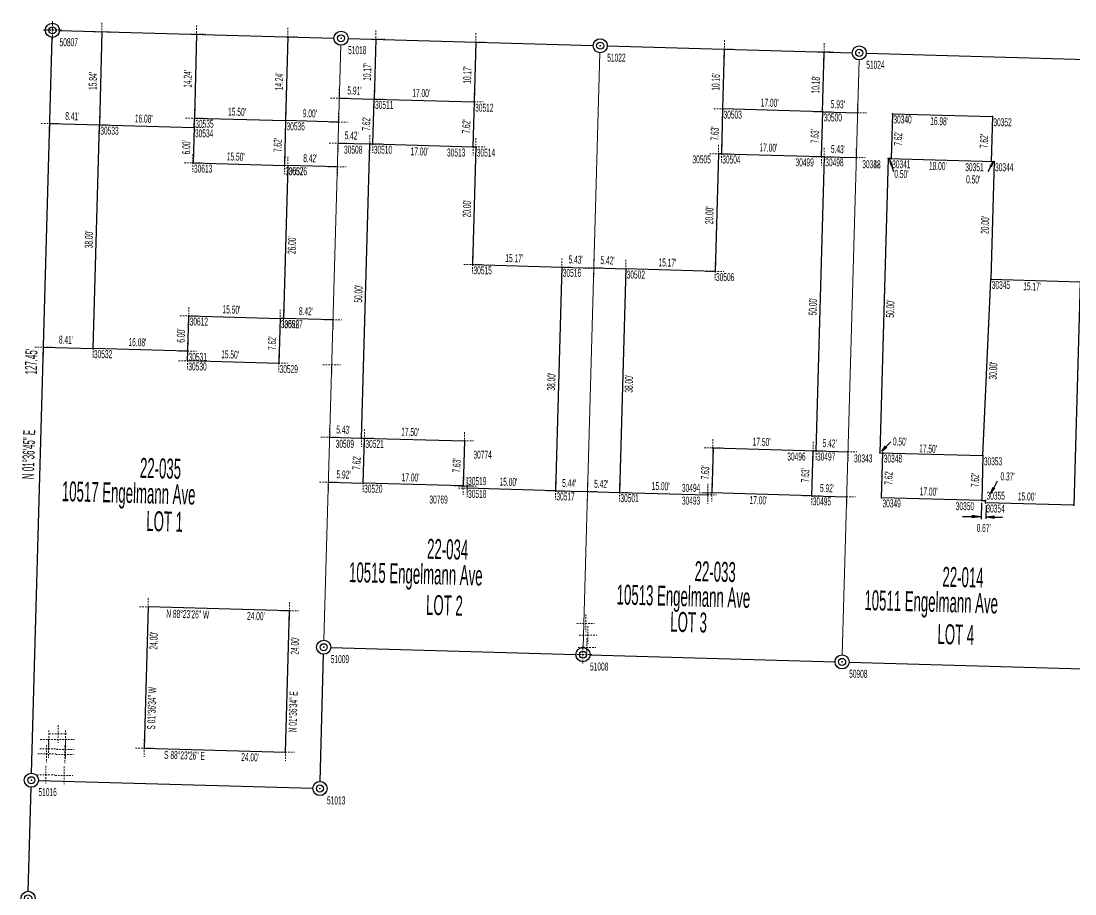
# Model space of a CAD drawing. Extents: x 2835785 to 2851632, y 1243954 to 1251877.
# Drawn here: x 2836275.3 to 2836454.2, y 1251518.3 to 1251666.6 of the extents above; entities that cross this region are included whole.
import ezdxf

# ---------------------------------------------------------------- set-up
doc = ezdxf.new("R2010")
doc.units = 0
doc.header["$MEASUREMENT"] = 0
for name, pattern in [('Dash Med4', [0.25, 0.090426, -0.069149, 0.090426]), ('Dash10', [135.031017, 45.010338, -45.010338, 45.010338, -3.35353e-06]), ('Dash11', [126.227097, 42.075698, -42.075698, 42.075698, -3.13488e-06]), ('Dash12', [126.246876, 42.082291, -42.082291, 42.082291, -3.13537e-06]), ('Dash13', [177.37369, 59.124562, -59.124562, 59.124562, -4.40512e-06]), ('Dash14', [162.455967, 54.151988, -54.151988, 54.151988, -4.03464e-06]), ('Dash15', [162.951092, 54.317029, -54.317029, 54.317029, -4.04693e-06]), ('Dash16', [177.537197, 59.179064, -59.179064, 59.179064, -4.40918e-06]), ('Dash17', [152.604819, 50.868272, -50.868272, 50.868272, -3.78998e-06]), ('Dash18', [152.531901, 50.843966, -50.843966, 50.843966, -3.78817e-06]), ('Dash19', [162.845086, 54.281694, -54.281694, 54.281694, -4.0443e-06]), ('Dash20', [163.090267, 54.363421, -54.363421, 54.363421, -4.05039e-06]), ('Dash21', [162.451944, 54.150647, -54.150647, 54.150647, -4.03454e-06]), ('Dash22', [162.470724, 54.156907, -54.156907, 54.156907, -4.035e-06]), ('Dash23', [177.725408, 59.241801, -59.241801, 59.241801, -4.41386e-06]), ('Dash24', [162.725803, 54.241933, -54.241933, 54.241933, -4.04134e-06]), ('Dash25', [162.955131, 54.318376, -54.318376, 54.318376, -4.04703e-06]), ('Dash26', [177.812472, 59.270823, -59.270823, 59.270823, -4.41602e-06]), ('Dash27', [152.673746, 50.891248, -50.891248, 50.891248, -3.79169e-06]), ('Dash28', [152.405424, 50.801807, -50.801807, 50.801807, -3.78503e-06]), ('Dash5', [126.118114, 42.03937, -42.03937, 42.03937, -3.13218e-06]), ('Dash6', [126.077245, 42.025747, -42.025747, 42.025747, -3.13116e-06]), ('Dash7', [118.81139, 39.603796, -39.603796, 39.603796, -2.95071e-06]), ('Dash8', [142.388998, 47.462998, -47.462998, 47.462998, -3.53627e-06]), ('Dash9', [142.428636, 47.476211, -47.476211, 47.476211, -3.53725e-06])]:
    doc.linetypes.add(name, pattern=pattern)
for name, color, linetype, true_color in [('Bldg_ASB', 1, 'Continuous', 0xff0000), ('Bldg_Comp', 5, 'Continuous', 0x0000ff), ('Easements', 5, 'Continuous', 0x0000ff), ('Lot_Line', 3, 'Continuous', 0x00ff00), ('Point_Number', 3, 'Continuous', 0x00ff00), ('Points', 3, 'Continuous', 0x00ff00), ('Text', 5, 'Continuous', 0x0000ff)]:
    doc.layers.add(name, color=color, linetype=linetype, true_color=true_color)

# ---------------------------------------------------------------- blocks, each defined once
blk = doc.blocks.new('PT_DOT')
at = {"layer": 'Bldg_Comp', "color": 5, "linetype": 'ByBlock', "lineweight": 13, "true_color": 0x0000ff}
blk.add_circle((0, 0), 0.0625, dxfattribs=at)
at = {"layer": 'Bldg_Comp'}
blk.add_point((0, 0), dxfattribs=at)
blk = doc.blocks.new('PT_CROSS')
at = {"layer": 'Easements', "color": 5, "linetype": 'Dash Med4', "lineweight": 15, "true_color": 0x0000ff}
for points in [[(-0.5, 0), (0.5, 0)], [(0, 0.5), (0, -0.5)]]:
    blk.add_lwpolyline(points, dxfattribs=at)
at = {"layer": 'Easements'}
blk.add_point((0, 0), dxfattribs=at)
blk = doc.blocks.new('PT_DBL_CIR_FILLED')
at = {"layer": 'Points', "color": 3, "linetype": 'ByBlock', "true_color": 0x00ff00}
for radius in [0.5, 0.25]:
    blk.add_circle((0, 0), radius, dxfattribs=at)
at = {"layer": 'Points'}
blk.add_point((0, 0), dxfattribs=at)

msp = doc.modelspace()

# ---------------------------------------------------------------- linework, layer by layer
at = {"layer": 'Bldg_ASB', "linetype": 'Dash7', "ltscale": 30}
msp.add_lwpolyline([(2836289.01, 1251664.77), (2836288.57, 1251648.93)], dxfattribs=at)
at = {"layer": 'Bldg_ASB', "linetype": 'Dash8', "ltscale": 30}
msp.add_lwpolyline([(2836305.09, 1251664.33), (2836304.7, 1251650.09)], dxfattribs=at)
at = {"layer": 'Bldg_ASB', "linetype": 'Dash9', "ltscale": 30}
msp.add_lwpolyline([(2836320.59, 1251663.9), (2836320.2, 1251649.66)], dxfattribs=at)
at = {"layer": 'Bldg_ASB', "linetype": 'Dash17', "ltscale": 30}
msp.add_lwpolyline([(2836335.51, 1251663.48), (2836335.22, 1251653.31)], dxfattribs=at)
at = {"layer": 'Bldg_ASB', "linetype": 'Dash18', "ltscale": 30}
msp.add_lwpolyline([(2836352.51, 1251662.99), (2836352.22, 1251652.83)], dxfattribs=at)
at = {"layer": 'Bldg_ASB', "linetype": 'Dash28', "ltscale": 30}
msp.add_lwpolyline([(2836394.4, 1251651.65), (2836394.68, 1251661.8)], dxfattribs=at)
at = {"layer": 'Bldg_ASB', "linetype": 'Dash27', "ltscale": 30}
msp.add_lwpolyline([(2836411.37, 1251651.16), (2836411.65, 1251661.33)], dxfattribs=at)
at = {"layer": 'Bldg_ASB', "linetype": 'Dash13', "ltscale": 30}
msp.add_lwpolyline([(2836329.31, 1251653.48), (2836335.22, 1251653.31)], dxfattribs=at)
at = {"layer": 'Bldg_ASB', "linetype": 'Dash26', "ltscale": 30}
msp.add_lwpolyline([(2836411.37, 1251651.16), (2836417.29, 1251650.99)], dxfattribs=at)
at = {"layer": 'Bldg_ASB', "linetype": 'Dash5', "ltscale": 30}
msp.add_lwpolyline([(2836280.17, 1251649.17), (2836288.57, 1251648.93)], dxfattribs=at)
at = {"layer": 'Bldg_ASB', "linetype": 'Dash10', "ltscale": 30}
msp.add_lwpolyline([(2836329.19, 1251649.4), (2836320.2, 1251649.66)], dxfattribs=at)
at = {"layer": 'Bldg_ASB', "linetype": 'Dash14', "ltscale": 30}
msp.add_lwpolyline([(2836329.09, 1251645.85), (2836334.51, 1251645.69)], dxfattribs=at)
at = {"layer": 'Bldg_ASB', "linetype": 'Dash11', "ltscale": 30}
msp.add_lwpolyline([(2836328.98, 1251641.78), (2836320.57, 1251642.02)], dxfattribs=at)
at = {"layer": 'Bldg_ASB', "linetype": 'Dash25', "ltscale": 30}
msp.add_lwpolyline([(2836411.65, 1251643.53), (2836417.08, 1251643.38)], dxfattribs=at)
at = {"layer": 'Bldg_ASB', "linetype": 'Dash19', "ltscale": 30}
msp.add_lwpolyline([(2836367.1, 1251624.76), (2836372.53, 1251624.61)], dxfattribs=at)
at = {"layer": 'Bldg_ASB', "linetype": 'Dash21', "ltscale": 30}
msp.add_lwpolyline([(2836372.53, 1251624.63), (2836377.94, 1251624.48)], dxfattribs=at)
at = {"layer": 'Bldg_ASB', "linetype": 'Dash12', "ltscale": 30}
msp.add_lwpolyline([(2836328.24, 1251615.79), (2836319.83, 1251616.03)], dxfattribs=at)
at = {"layer": 'Bldg_ASB', "linetype": 'Dash6', "ltscale": 30}
msp.add_lwpolyline([(2836279.1, 1251611.17), (2836287.5, 1251610.94)], dxfattribs=at)
at = {"layer": 'Bldg_ASB', "linetype": 'Dash15', "ltscale": 30}
msp.add_lwpolyline([(2836327.67, 1251595.87), (2836333.1, 1251595.72)], dxfattribs=at)
at = {"layer": 'Bldg_ASB', "linetype": 'Dash24', "ltscale": 30}
msp.add_lwpolyline([(2836410.25, 1251593.55), (2836415.68, 1251593.4)], dxfattribs=at)
at = {"layer": 'Bldg_ASB', "linetype": 'Dash16', "ltscale": 30}
msp.add_lwpolyline([(2836327.46, 1251588.26), (2836333.37, 1251588.09)], dxfattribs=at)
at = {"layer": 'Bldg_ASB', "linetype": 'Dash20', "ltscale": 30}
msp.add_lwpolyline([(2836366.02, 1251586.78), (2836371.46, 1251586.63)], dxfattribs=at)
at = {"layer": 'Bldg_ASB', "linetype": 'Dash22', "ltscale": 30}
msp.add_lwpolyline([(2836371.46, 1251586.64), (2836376.87, 1251586.49)], dxfattribs=at)
at = {"layer": 'Bldg_ASB', "linetype": 'Dash23', "ltscale": 30}
msp.add_lwpolyline([(2836409.54, 1251585.93), (2836415.46, 1251585.77)], dxfattribs=at)
at = {"layer": 'Bldg_Comp', "linetype": 'ByBlock', "ltscale": 30}
for p, q in [((2836335.01, 1251645.69, 7475.25), (2836335.23, 1251653.31, 7475.25)), ((2836335.23, 1251653.31, 7475.25), (2836352.22, 1251652.83, 7475.25)), ((2836352.22, 1251652.83, 7475.25), (2836352, 1251645.21, 7475.25)), ((2836394.39, 1251651.65, 7474.25), (2836394.17, 1251644.02, 7474.25)), ((2836411.38, 1251651.17, 7474.25), (2836394.39, 1251651.65, 7474.25)), ((2836411.16, 1251643.54, 7474.25), (2836411.38, 1251651.17, 7474.25)), ((2836304.65, 1251648.47, 7476.25), (2836304.7, 1251650.1, 7476.25)), ((2836304.7, 1251650.1, 7476.25), (2836320.19, 1251649.66, 7476.25)), ((2836320.19, 1251649.66, 7476.25), (2836319.98, 1251642.03, 7476.25)), ((2836423.23, 1251650.83, 7473.25), (2836423.02, 1251643.21, 7473.25)), ((2836423.23, 1251650.83, 7473.25), (2836440.21, 1251650.35, 7473.25)), ((2836440.21, 1251650.35, 7473.25), (2836439.99, 1251642.72, 7473.25)), ((2836287.5, 1251610.95, 7476.25), (2836288.58, 1251648.93, 7476.25)), ((2836288.58, 1251648.93, 7476.25), (2836304.65, 1251648.47, 7476.25)), ((2836304.65, 1251648.47, 7476.25), (2836304.48, 1251642.48, 7476.25)), ((2836333.09, 1251595.72, 7475.25), (2836334.51, 1251645.7, 7475.25)), ((2836334.51, 1251645.7, 7475.25), (2836335.01, 1251645.69, 7475.25)), ((2836335.01, 1251645.69, 7475.25), (2836352, 1251645.21, 7475.25)), ((2836352.5, 1251645.19, 7475.25), (2836351.94, 1251625.2, 7475.25)), ((2836352, 1251645.21, 7475.25), (2836352.5, 1251645.19, 7475.25)), ((2836393.67, 1251644.04, 7474.25), (2836393.11, 1251624.05, 7474.25)), ((2836394.17, 1251644.02, 7474.25), (2836393.67, 1251644.04, 7474.25)), ((2836394.17, 1251644.02, 7474.25), (2836411.16, 1251643.54, 7474.25)), ((2836304.48, 1251642.48, 7476.25), (2836319.98, 1251642.03, 7476.25)), ((2836320.56, 1251642.02, 7476.25), (2836319.82, 1251616.03, 7476.25)), ((2836410.25, 1251593.55, 7474.25), (2836411.66, 1251643.53, 7474.25)), ((2836411.66, 1251643.53, 7474.25), (2836411.16, 1251643.54, 7474.25)), ((2836422.5, 1251643.22, 7473.25), (2836421.1, 1251593.24, 7473.25)), ((2836423.02, 1251643.21, 7473.25), (2836422.5, 1251643.22, 7473.25)), ((2836422.5, 1251643.22, 7473.25), (2836440.49, 1251642.71, 7473.25)), ((2836440.49, 1251642.71, 7473.25), (2836439.93, 1251622.72, 7473.25)), ((2836439.99, 1251642.72, 7473.25), (2836440.49, 1251642.71, 7473.25)), ((2836351.94, 1251625.2, 7475.25), (2836367.1, 1251624.77, 7475.25)), ((2836367.1, 1251624.77, 7475.25), (2836366.02, 1251586.78, 7475.25)), ((2836377.95, 1251624.47, 7474.25), (2836376.88, 1251586.49, 7474.25)), ((2836393.11, 1251624.05, 7474.25), (2836377.95, 1251624.47, 7474.25)), ((2836438.59, 1251592.74, 7473.25), (2836439.93, 1251622.72, 7473.25)), ((2836439.93, 1251622.72, 7473.25), (2836455.09, 1251622.29, 7473.25)), ((2836455.09, 1251622.29, 7473.25), (2836454.03, 1251584.31, 7473.25)), ((2836303.57, 1251610.49, 7476.25), (2836303.75, 1251616.49, 7476.25)), ((2836303.75, 1251616.49, 7476.25), (2836319.24, 1251616.05, 7476.25)), ((2836319.24, 1251616.05, 7476.25), (2836319.02, 1251608.42, 7476.25)), ((2836319.82, 1251616.03, 7476.25), (2836319.24, 1251616.05, 7476.25)), ((2836303.57, 1251610.49, 7476.25), (2836287.5, 1251610.95, 7476.25)), ((2836303.53, 1251608.86, 7476.25), (2836303.57, 1251610.49, 7476.25)), ((2836319.02, 1251608.42, 7476.25), (2836303.53, 1251608.86, 7476.25)), ((2836333.09, 1251595.72), (2836350.58, 1251595.23)), ((2836333.37, 1251588.09, 7475.25), (2836333.59, 1251595.71, 7475.25)), ((2836350.58, 1251595.23), (2836350.36, 1251587.6)), ((2836392.76, 1251594.04), (2836392.55, 1251586.42)), ((2836392.76, 1251594.04), (2836410.25, 1251593.55)), ((2836409.54, 1251585.94, 7474.25), (2836409.76, 1251593.56, 7474.25)), ((2836409.76, 1251593.56, 7474.25), (2836410.25, 1251593.55, 7474.25)), ((2836421.1, 1251593.24, 7473.25), (2836438.59, 1251592.74, 7473.25)), ((2836421.38, 1251585.6, 7473.25), (2836421.6, 1251593.22, 7473.25)), ((2836438.59, 1251592.74, 7473.25), (2836438.37, 1251585.12, 7473.25)), ((2836350.36, 1251587.6), (2836333.37, 1251588.09)), ((2836351.02, 1251587.21, 7475.25), (2836351.03, 1251587.59, 7475.25)), ((2836366.02, 1251586.78, 7475.25), (2836351.02, 1251587.21, 7475.25)), ((2836376.88, 1251586.49, 7474.25), (2836391.87, 1251586.07, 7474.25)), ((2836391.87, 1251586.07, 7474.25), (2836391.88, 1251586.44, 7474.25)), ((2836409.54, 1251585.94), (2836392.55, 1251586.42)), ((2836438.37, 1251585.12, 7473.25), (2836421.38, 1251585.6, 7473.25)), ((2836438.37, 1251585.12, 7473.25), (2836439.04, 1251585.11, 7473.25)), ((2836439.03, 1251584.73, 7473.25), (2836439.04, 1251585.11, 7473.25)), ((2836454.03, 1251584.31, 7473.25), (2836439.03, 1251584.73, 7473.25)), ((2836296.87, 1251567.04, 7479.5), (2836296.2, 1251543.05, 7479.5)), ((2836320.86, 1251566.36, 7479.5), (2836296.87, 1251567.04, 7479.5)), ((2836320.19, 1251542.37, 7479.5), (2836320.86, 1251566.36, 7479.5)), ((2836296.2, 1251543.05, 7479.5), (2836320.19, 1251542.37, 7479.5))]:
    msp.add_line(p, q, dxfattribs=at)
at = {"layer": 'Bldg_Comp', "color": 5, "linetype": 'ByBlock', "ltscale": 30, "true_color": 0x0000ff}
for p, q in [((2836422.71, 1251643.08), (2836423.2, 1251642.1)), ((2836422.71, 1251643.08), (2836422.93, 1251642.01)), ((2836422.71, 1251643.08), (2836423.07, 1251642.04)), ((2836423.07, 1251642.04), (2836423.42, 1251641)), ((2836440.33, 1251642.63), (2836439.77, 1251641.85)), ((2836440.33, 1251642.63), (2836439.87, 1251641.78)), ((2836440.33, 1251642.63), (2836439.99, 1251641.73)), ((2836439.87, 1251641.78), (2836439.42, 1251640.94)), ((2836421.41, 1251593.52), (2836422.06, 1251594.4)), ((2836421.41, 1251593.52), (2836422.17, 1251594.31)), ((2836421.41, 1251593.52), (2836422.26, 1251594.2)), ((2836422.17, 1251594.31), (2836422.92, 1251595.09)), ((2836440.48, 1251587.34), (2836441.08, 1251588.45)), ((2836439.88, 1251586.23), (2836440.33, 1251587.41)), ((2836439.88, 1251586.23), (2836440.48, 1251587.34)), ((2836439.88, 1251586.23), (2836440.62, 1251587.25)), ((2836438.35, 1251584.72), (2836438.27, 1251581.92)), ((2836439.11, 1251584.25), (2836439.08, 1251582.02)), ((2836436.69, 1251582.35), (2836435.14, 1251582.34)), ((2836438.25, 1251582.36), (2836436.69, 1251582.35)), ((2836438.25, 1251582.36), (2836436.7, 1251582.55)), ((2836438.25, 1251582.36), (2836436.71, 1251582.15)), ((2836439.2, 1251582.36), (2836440.56, 1251582.49)), ((2836439.2, 1251582.36), (2836440.55, 1251582.13)), ((2836439.2, 1251582.36), (2836440.56, 1251582.31)), ((2836440.56, 1251582.31), (2836441.92, 1251582.26))]:
    msp.add_line(p, q, dxfattribs=at)
at = {"layer": 'Lot_Line', "linetype": 'ByBlock', "ltscale": 30}
for p, q in [((2836277.06, 1251538.8, 7478.44), (2836280.58, 1251663.8, 7479.3)), ((2836281.81, 1251664.97, 7479.3), (2836328.4, 1251663.68, 7477.92)), ((2836330.8, 1251663.62, 7477.92), (2836372.4, 1251662.42, 7476.86)), ((2836374.8, 1251662.35, 7476.86), (2836416.38, 1251661.2, 7475.83)), ((2836418.78, 1251661.14, 7475.83), (2836460.41, 1251659.95, 7474.85)), ((2836327.86, 1251560.15, 7477.52), (2836369.48, 1251558.97, 7476.42)), ((2836326.05, 1251537.38, 7476.94), (2836326.63, 1251558.99, 7477.52)), ((2836371.87, 1251558.9, 7476.42), (2836413.48, 1251557.73, 7475.81)), ((2836415.87, 1251557.67, 7475.81), (2836457.45, 1251556.47, 7474.95)), ((2836276.51, 1251518.73, 7478.38), (2836276.99, 1251536.4, 7478.44)), ((2836278.23, 1251537.56, 7478.44), (2836324.82, 1251536.22, 7476.94))]:
    msp.add_line(p, q, dxfattribs=at)
at = {"layer": 'Lot_Line', "linetype": 'ByBlock', "lineweight": 15, "ltscale": 30}
for p, q in [((2836329.56, 1251662.45, 7477.92), (2836326.69, 1251561.39, 7477.52)), ((2836370.71, 1251560.13, 7476.42), (2836373.56, 1251661.18, 7476.86)), ((2836414.71, 1251558.9, 7475.81), (2836417.55, 1251659.97, 7475.83))]:
    msp.add_line(p, q, dxfattribs=at)

# ---------------------------------------------------------------- block references
at = {"layer": 'Bldg_ASB', "xscale": 3.000000044703484, "yscale": 3.000000044703484}
for p in [(2836280.64, 1251665.07, 7480.37), (2836289.01, 1251664.77), (2836305.09, 1251664.33), (2836320.59, 1251663.9), (2836335.51, 1251663.48), (2836352.51, 1251662.99), (2836394.68, 1251661.8), (2836411.65, 1251661.33), (2836329.31, 1251653.48), (2836335.22, 1251653.31, 7476.74), (2836352.22, 1251652.83, 7476.72), (2836394.4, 1251651.65, 7475.66), (2836304.7, 1251650.09, 7477.79), (2836320.2, 1251649.66, 7477.8), (2836329.19, 1251649.4), (2836411.37, 1251651.16, 7475.66), (2836417.29, 1251650.99), (2836280.17, 1251649.17), (2836288.57, 1251648.93, 7477.78), (2836304.65, 1251648.47, 7477.8), (2836329.09, 1251645.85), (2836334.51, 1251645.69, 7476.72), (2836335.01, 1251645.69, 7476.72), (2836352.01, 1251645.21, 7476.72), (2836352.5, 1251645.19, 7476.71), (2836393.67, 1251644.03, 7475.67), (2836394.17, 1251644.03, 7475.67), (2836304.46, 1251642.47, 7477.8), (2836411.17, 1251643.53, 7475.67), (2836411.65, 1251643.53, 7475.67), (2836417.08, 1251643.38), (2836319.98, 1251642.04, 7477.81), (2836320.57, 1251642.02, 7477.81), (2836328.98, 1251641.78), (2836351.94, 1251625.19, 7476.72), (2836367.1, 1251624.76, 7476.71), (2836372.53, 1251624.63), (2836372.53, 1251624.61), (2836377.94, 1251624.48, 7475.69), (2836393.11, 1251624.05, 7475.72), (2836303.75, 1251616.48, 7477.78), (2836319.24, 1251616.04, 7477.78), (2836319.83, 1251616.03, 7477.77), (2836328.24, 1251615.79), (2836279.1, 1251611.17), (2836287.5, 1251610.94, 7477.81), (2836303.56, 1251610.48, 7477.79), (2836303.53, 1251608.86, 7477.78), (2836319.02, 1251608.43, 7477.77), (2836328.02, 1251608.18), (2836327.67, 1251595.87), (2836333.1, 1251595.72, 7476.74), (2836333.59, 1251595.71, 7476.73), (2836350.57, 1251595.24, 7476.71), (2836392.75, 1251594.04, 7475.68), (2836409.76, 1251593.57, 7475.68), (2836410.25, 1251593.55, 7475.68), (2836415.68, 1251593.4), (2836327.46, 1251588.26), (2836327.46, 1251588.26), (2836333.37, 1251588.09, 7476.73), (2836333.38, 1251588.09, 7476.73), (2836350.36, 1251587.59, 7476.71), (2836351.02, 1251587.19, 7476.72), (2836351.03, 1251587.58, 7476.72), (2836366.02, 1251586.78, 7476.72), (2836371.46, 1251586.64), (2836371.46, 1251586.63), (2836376.87, 1251586.49, 7475.67), (2836391.87, 1251586.06, 7475.68), (2836391.88, 1251586.44, 7475.68), (2836392.55, 1251586.43, 7475.68), (2836409.54, 1251585.93, 7475.67), (2836415.46, 1251585.77), (2836370.68, 1251558.95, 7477.51), (2836370.68, 1251558.94, 7477.52)]:
    msp.add_blockref('PT_CROSS', p, dxfattribs=at)
at = {"layer": 'Bldg_Comp'}
for name, p, xscale, yscale in [('PT_DOT', (2836335.23, 1251653.31, 7475.25), 0.2999999932944775, 0.2999999932944775), ('PT_DOT', (2836352.22, 1251652.83, 7475.25), 0.2999999932944775, 0.2999999932944775), ('PT_DOT', (2836394.39, 1251651.65, 7474.25), 0.2999999932944775, 0.2999999932944775), ('PT_DOT', (2836411.38, 1251651.17, 7474.25), 0.2999999932944775, 0.2999999932944775), ('PT_DOT', (2836304.7, 1251650.1, 7476.25), 0.2999999932944775, 0.2999999932944775), ('PT_DOT', (2836320.19, 1251649.66, 7476.25), 0.2999999932944775, 0.2999999932944775), ('PT_DOT', (2836423.23, 1251650.83, 7473.25), 0.2999999932944775, 0.2999999932944775), ('PT_DOT', (2836440.21, 1251650.35, 7473.25), 0.2999999932944775, 0.2999999932944775), ('PT_DOT', (2836288.58, 1251648.93, 7476.25), 0.2999999932944775, 0.2999999932944775), ('PT_DOT', (2836304.65, 1251648.47, 7476.25), 0.2999999932944775, 0.2999999932944775), ('PT_DOT', (2836334.51, 1251645.7, 7475.25), 0.2999999932944775, 0.2999999932944775), ('PT_DOT', (2836335.01, 1251645.69, 7475.25), 0.2999999932944775, 0.2999999932944775), ('PT_DOT', (2836352, 1251645.21, 7475.25), 0.2999999932944775, 0.2999999932944775), ('PT_DOT', (2836352.5, 1251645.19, 7475.25), 0.2999999932944775, 0.2999999932944775), ('PT_DOT', (2836393.67, 1251644.04, 7474.25), 0.2999999932944775, 0.2999999932944775), ('PT_DOT', (2836394.17, 1251644.02, 7474.25), 0.2999999932944775, 0.2999999932944775), ('PT_DOT', (2836304.48, 1251642.48, 7476.25), 0.2999999932944775, 0.2999999932944775), ('PT_DOT', (2836319.98, 1251642.03, 7476.25), 0.2999999932944775, 0.2999999932944775), ('PT_DOT', (2836320.56, 1251642.02, 7476.25), 0.2999999932944775, 0.2999999932944775), ('PT_DOT', (2836411.16, 1251643.54, 7474.25), 0.2999999932944775, 0.2999999932944775), ('PT_DOT', (2836411.66, 1251643.53, 7474.25), 0.2999999932944775, 0.2999999932944775), ('PT_DOT', (2836422.5, 1251643.22, 7473.25), 0.2999999932944775, 0.2999999932944775), ('PT_DOT', (2836422.5, 1251643.22, 7473.25), 0.2999999932944775, 0.2999999932944775), ('PT_DOT', (2836423.02, 1251643.21, 7473.25), 0.2999999932944775, 0.2999999932944775), ('PT_DOT', (2836439.99, 1251642.72, 7473.25), 0.2999999932944775, 0.2999999932944775), ('PT_DOT', (2836440.49, 1251642.71, 7473.25), 0.2999999932944775, 0.2999999932944775), ('PT_DOT', (2836351.94, 1251625.2, 7475.25), 0.2999999932944775, 0.2999999932944775), ('PT_DOT', (2836367.1, 1251624.77, 7475.25), 0.2999999932944775, 0.2999999932944775), ('PT_DOT', (2836377.95, 1251624.47, 7474.25), 0.2999999932944775, 0.2999999932944775), ('PT_DOT', (2836393.11, 1251624.05, 7474.25), 0.2999999932944775, 0.2999999932944775), ('PT_DOT', (2836439.93, 1251622.72, 7473.25), 0.2999999932944775, 0.2999999932944775), ('PT_DOT', (2836303.75, 1251616.49, 7476.25), 0.2999999932944775, 0.2999999932944775), ('PT_DOT', (2836319.24, 1251616.05, 7476.25), 0.2999999932944775, 0.2999999932944775), ('PT_DOT', (2836319.82, 1251616.03, 7476.25), 0.2999999932944775, 0.2999999932944775), ('PT_DOT', (2836287.5, 1251610.95, 7476.25), 0.2999999932944775, 0.2999999932944775), ('PT_DOT', (2836303.57, 1251610.49, 7476.25), 0.2999999932944775, 0.2999999932944775), ('PT_DOT', (2836303.53, 1251608.86, 7476.25), 0.2999999932944775, 0.2999999932944775), ('PT_DOT', (2836319.02, 1251608.42, 7476.25), 0.2999999932944775, 0.2999999932944775), ('PT_DOT', (2836333.09, 1251595.72, 7475.25), 0.2999999932944775, 0.2999999932944775), ('PT_DOT', (2836333.59, 1251595.71, 7475.25), 0.2999999932944775, 0.2999999932944775), ('PT_CROSS', (2836350.58, 1251595.23), 3.000000044703484, 3.000000044703484), ('PT_DOT', (2836409.76, 1251593.56, 7474.25), 0.2999999932944775, 0.2999999932944775), ('PT_DOT', (2836410.25, 1251593.55, 7474.25), 0.2999999932944775, 0.2999999932944775), ('PT_DOT', (2836421.1, 1251593.24, 7473.25), 0.2999999932944775, 0.2999999932944775), ('PT_DOT', (2836421.1, 1251593.24, 7473.25), 0.2999999932944775, 0.2999999932944775), ('PT_DOT', (2836421.6, 1251593.22, 7473.25), 0.2999999932944775, 0.2999999932944775), ('PT_DOT', (2836438.59, 1251592.74, 7473.25), 0.2999999932944775, 0.2999999932944775), ('PT_CROSS', (2836350.36, 1251587.6), 3.000000044703484, 3.000000044703484), ('PT_DOT', (2836333.37, 1251588.09, 7475.25), 0.2999999932944775, 0.2999999932944775), ('PT_DOT', (2836351.02, 1251587.21, 7475.25), 0.2999999932944775, 0.2999999932944775), ('PT_DOT', (2836351.03, 1251587.59, 7475.25), 0.2999999932944775, 0.2999999932944775), ('PT_DOT', (2836366.02, 1251586.78, 7475.25), 0.2999999932944775, 0.2999999932944775), ('PT_DOT', (2836376.88, 1251586.49, 7474.25), 0.2999999932944775, 0.2999999932944775), ('PT_DOT', (2836391.87, 1251586.07, 7474.25), 0.2999999932944775, 0.2999999932944775), ('PT_DOT', (2836391.88, 1251586.44, 7474.25), 0.2999999932944775, 0.2999999932944775), ('PT_DOT', (2836409.54, 1251585.94, 7474.25), 0.2999999932944775, 0.2999999932944775), ('PT_DOT', (2836421.38, 1251585.6, 7473.25), 0.2999999932944775, 0.2999999932944775), ('PT_DOT', (2836438.37, 1251585.12, 7473.25), 0.2999999932944775, 0.2999999932944775), ('PT_DOT', (2836439.03, 1251584.73, 7473.25), 0.2999999932944775, 0.2999999932944775), ('PT_DOT', (2836439.04, 1251585.11, 7473.25), 0.2999999932944775, 0.2999999932944775), ('PT_DOT', (2836454.03, 1251584.31, 7473.25), 0.2999999932944775, 0.2999999932944775), ('PT_CROSS', (2836296.87, 1251567.04, 7479.5), 3.000000044703484, 3.000000044703484), ('PT_CROSS', (2836320.86, 1251566.36, 7479.5), 3.000000044703484, 3.000000044703484), ('PT_CROSS', (2836296.2, 1251543.05, 7479.5), 3.000000044703484, 3.000000044703484), ('PT_CROSS', (2836320.19, 1251542.37, 7479.5), 3.000000044703484, 3.000000044703484)]:
    msp.add_blockref(name, p, dxfattribs=dict(at, xscale=xscale, yscale=yscale))
at = {"layer": 'Points'}
for name, p, xscale, yscale in [('PT_CROSS', (2836280.6, 1251665, 7479.26), 3.000000044703484, 3.000000044703484), ('PT_DBL_CIR_FILLED', (2836280.61, 1251665, 7479.3), 2.39999994635582, 2.39999994635582), ('PT_DBL_CIR_FILLED', (2836329.6, 1251663.65, 7477.92), 2.39999994635582, 2.39999994635582), ('PT_DBL_CIR_FILLED', (2836373.6, 1251662.38, 7476.86), 2.39999994635582, 2.39999994635582), ('PT_DBL_CIR_FILLED', (2836417.58, 1251661.17, 7475.83), 2.39999994635582, 2.39999994635582), ('PT_CROSS', (2836371.14, 1251564.25, 7476.02), 3.000000044703484, 3.000000044703484), ('PT_CROSS', (2836371.52, 1251562.26, 7476.18), 3.000000044703484, 3.000000044703484), ('PT_CROSS', (2836371.34, 1251560.15, 7476.16), 3.000000044703484, 3.000000044703484), ('PT_DBL_CIR_FILLED', (2836326.66, 1251560.19, 7477.52), 2.39999994635582, 2.39999994635582), ('PT_DBL_CIR_FILLED', (2836370.68, 1251558.93, 7476.42), 2.39999994635582, 2.39999994635582), ('PT_DBL_CIR_FILLED', (2836414.67, 1251557.7, 7475.81), 2.39999994635582, 2.39999994635582), ('PT_CROSS', (2836280.01, 1251544.54, 7477.83), 3.000000044703484, 3.000000044703484), ('PT_CROSS', (2836281.56, 1251545.46, 7477.64), 3.000000044703484, 3.000000044703484), ('PT_CROSS', (2836282.83, 1251544.53, 7477.67), 3.000000044703484, 3.000000044703484), ('PT_CROSS', (2836279.62, 1251542.08, 7477.84), 3.000000044703484, 3.000000044703484), ('PT_CROSS', (2836279.96, 1251542.92, 7477.88), 3.000000044703484, 3.000000044703484), ('PT_CROSS', (2836282.8, 1251542.81, 7477.62), 3.000000044703484, 3.000000044703484), ('PT_CROSS', (2836282.69, 1251541.97, 7477.67), 3.000000044703484, 3.000000044703484), ('PT_CROSS', (2836279.49, 1251538.53, 7477.91), 3.000000044703484, 3.000000044703484), ('PT_DBL_CIR_FILLED', (2836277.03, 1251537.6, 7478.44), 2.39999994635582, 2.39999994635582), ('PT_CROSS', (2836282.57, 1251538.41, 7477.62), 3.000000044703484, 3.000000044703484), ('PT_DBL_CIR_FILLED', (2836326.02, 1251536.19, 7476.94), 2.39999994635582, 2.39999994635582), ('PT_DBL_CIR_FILLED', (2836276.48, 1251517.53, 7478.38), 2.39999994635582, 2.39999994635582)]:
    msp.add_blockref(name, p, dxfattribs=dict(at, xscale=xscale, yscale=yscale))

# ---------------------------------------------------------------- texts
at = {"layer": 'Bldg_ASB', "width": 0.49329}
for s, rotation, p in [("10.17'", 88.3509, (2836334.68, 1251656.41)), ("10.17'", 88.3509, (2836351.67, 1251655.92)), ("15.84'", 88.4219, (2836288.1, 1251654.86)), ("14.24'", 88.4219, (2836304.21, 1251655.22)), ("14.24'", 88.4219, (2836319.71, 1251654.79)), ("10.16'", 88.4208, (2836393.85, 1251654.73)), ("10.18'", 88.4208, (2836410.82, 1251654.26)), ("5.91'", 358.3716, (2836330.66, 1251654.11)), ("5.93'", 358.3917, (2836412.73, 1251651.79)), ("8.41'", 358.3875, (2836282.76, 1251649.77)), ("9.00'", 358.3447, (2836323.09, 1251650.25)), ("5.42'", 358.3716, (2836330.19, 1251646.49)), ("5.43'", 358.3917, (2836412.76, 1251644.17)), ("8.42'", 358.3716, (2836323.17, 1251642.62)), ("5.43'", 358.3828, (2836368.21, 1251625.4)), ("5.42'", 358.3828, (2836373.63, 1251625.27)), ("8.42'", 358.3716, (2836322.43, 1251616.63)), ("8.41'", 358.3875, (2836281.69, 1251611.77)), ("5.43'", 358.3716, (2836328.78, 1251596.51)), ("5.42'", 358.3917, (2836411.36, 1251594.19)), ("5.92'", 358.3716, (2836328.81, 1251588.89)), ("5.44'", 358.3828, (2836367.13, 1251587.42)), ("5.42'", 358.3828, (2836372.56, 1251587.28)), ("5.92'", 358.3917, (2836410.9, 1251586.57))]:
    msp.add_text(s, height=1.358, rotation=rotation, dxfattribs=at).set_placement(p)
at = {"layer": 'Bldg_Comp', "width": 0.49329}
for s, height, rotation, p in [("17.00'", 1.358, 358.3716, (2836341.69, 1251653.72)), ("17.00'", 1.358, 358.3848, (2836400.85, 1251652.06)), ("15.50'", 1.358, 358.3716, (2836310.41, 1251650.53)), ("16.08'", 1.358, 358.3716, (2836294.58, 1251649.36)), ("7.62'", 1.358, 88.3716, (2836334.52, 1251647.93)), ("7.62'", 1.358, 88.3716, (2836351.51, 1251647.45)), ("16.98'", 1.358, 358.3755, (2836429.62, 1251648.93)), ("7.63'", 1.358, 88.3848, (2836393.68, 1251646.27)), ("7.63'", 1.358, 88.3848, (2836410.67, 1251645.79)), ("6.00'", 1.358, 88.3716, (2836303.97, 1251643.91)), ("7.62'", 1.358, 88.3716, (2836319.49, 1251644.28)), ("17.00'", 1.358, 358.3848, (2836400.63, 1251644.44)), ("7.62'", 1.358, 88.3923, (2836424.83, 1251645.39)), ("7.62'", 1.358, 88.3755, (2836439.4, 1251644.97)), ("15.50'", 1.358, 358.3716, (2836310.2, 1251642.91)), ("17.00'", 1.358, 358.3716, (2836341.41, 1251643.79)), ("18.00'", 1.358, 358.3923, (2836429.4, 1251641.31)), ("0.50'", 1.358, 358.3667, (2836423.53, 1251639.95)), ("0.50'", 1.358, 358.3667, (2836435.71, 1251639.02)), ("20.00'", 1.358, 88.3716, (2836351.61, 1251633.2)), ("20.00'", 1.358, 88.3848, (2836392.78, 1251632.05)), ("20.00'", 1.358, 88.3923, (2836439.57, 1251630.4)), ("38.00'", 1.358, 88.3716, (2836287.43, 1251627.95)), ("26.00'", 1.358, 88.3716, (2836321.89, 1251626.97)), ("15.17'", 1.358, 358.3716, (2836357.48, 1251625.64)), ("15.17'", 1.358, 358.3848, (2836383.49, 1251624.91)), ("50.00'", 1.358, 88.3716, (2836333.19, 1251618.72)), ("15.17'", 1.358, 358.3923, (2836445.41, 1251620.85)), ("50.00'", 1.358, 88.3848, (2836410.35, 1251616.55)), ("15.50'", 1.358, 358.3716, (2836309.46, 1251616.92)), ("50.00'", 1.358, 88.3923, (2836423.49, 1251616.17)), ("6.00'", 1.358, 88.3716, (2836303.06, 1251611.92)), ("16.08'", 1.358, 358.3716, (2836293.5, 1251611.37)), ("7.62'", 1.358, 88.3716, (2836318.53, 1251610.67)), ("15.50'", 1.358, 358.3716, (2836309.24, 1251609.3)), ("30.00'", 1.358, 87.4375, (2836440.92, 1251605.65)), ("38.00'", 1.358, 88.3716, (2836365.94, 1251603.78)), ("38.00'", 1.358, 88.3848, (2836379.11, 1251603.42)), ("17.50'", 1.358, 358.3716, (2836339.8, 1251596.13)), ("17.50'", 1.358, 358.3848, (2836399.48, 1251594.45)), ("0.50'", 1.358, 358.3667, (2836423.28, 1251594.48)), ("17.50'", 1.358, 358.3923, (2836427.74, 1251593.29)), ("7.62'", 1.358, 88.3716, (2836332.88, 1251590.33)), ("7.63'", 1.358, 88.3491, (2836349.87, 1251589.85)), ("7.63'", 1.358, 88.4074, (2836392.06, 1251588.67)), ("7.63'", 1.358, 88.3848, (2836409.05, 1251588.19)), ("17.00'", 1.358, 358.3716, (2836339.88, 1251588.41)), ("15.00'", 1.358, 358.3716, (2836356.49, 1251587.65)), ("15.00'", 1.358, 358.3848, (2836382.34, 1251586.93)), ("7.62'", 1.358, 88.3923, (2836423.2, 1251587.78)), ("7.62'", 1.358, 88.3923, (2836437.88, 1251587.37)), ("0.37'", 1.358, 358.3667, (2836441.55, 1251588.56)), ("17.00'", 1.358, 358.3923, (2836427.84, 1251586.01)), ("15.00'", 1.358, 358.3923, (2836444.5, 1251585.17)), ("17.00'", 1.358, 358.3848, (2836398.95, 1251584.53)), ("0.67'", 1.358, 358.3667, (2836437.5, 1251579.79)), ('N 88%%D23\'26" W', 1.3583, 358.3906, (2836299.92, 1251565.24)), ("24.00'", 1.358, 358.3906, (2836313.62, 1251564.85)), ("24.00'", 1.358, 88.3906, (2836298.42, 1251559.78)), ("24.00'", 1.358, 88.3906, (2836322.41, 1251558.91)), ('S 01%%D36\'34" W', 1.3583, 88.3906, (2836298.04, 1251546.19)), ('N 01%%D36\'34" E', 1.3583, 88.3906, (2836322.04, 1251545.71)), ('S 88%%D23\'26" E', 1.3583, 358.3906, (2836299.55, 1251541.24)), ("24.00'", 1.358, 358.3906, (2836312.64, 1251540.87))]:
    msp.add_text(s, height=height, rotation=rotation, dxfattribs=at).set_placement(p)
for s, p in [('30511', (2836335.38, 1251651.66, 7475.25)), ('30512', (2836352.37, 1251651.18, 7475.25)), ('30503', (2836394.54, 1251650, 7474.25)), ('30500', (2836411.53, 1251649.52, 7474.25)), ('30535', (2836304.85, 1251648.45, 7476.25)), ('30536', (2836320.34, 1251648.01, 7476.25)), ('30340', (2836423.38, 1251649.18, 7473.25)), ('30352', (2836440.36, 1251648.7, 7473.25)), ('30533', (2836288.73, 1251647.28, 7476.25)), ('30534', (2836304.8, 1251646.82, 7476.25)), ('30508', (2836330.11, 1251644.05, 7475.25)), ('30510', (2836335.16, 1251644.04, 7475.25)), ('30513', (2836347.6, 1251643.56, 7475.25)), ('30514', (2836352.65, 1251643.54, 7475.25)), ('30505', (2836389.27, 1251642.39, 7474.25)), ('30504', (2836394.32, 1251642.37, 7474.25)), ('30613', (2836304.63, 1251640.83, 7476.25)), ('30499', (2836406.76, 1251641.89, 7474.25)), ('30498', (2836411.81, 1251641.88, 7474.25)), ('30338', (2836418.1, 1251641.57, 7473.25)), ('30342', (2836418.1, 1251641.57, 7473.25)), ('30341', (2836423.17, 1251641.56, 7473.25)), ('30351', (2836435.59, 1251641.07, 7473.25)), ('30344', (2836440.64, 1251641.06, 7473.25)), ('30537', (2836320.13, 1251640.38, 7476.25)), ('30526', (2836320.71, 1251640.37, 7476.25)), ('30515', (2836352.09, 1251623.55, 7475.25)), ('30516', (2836367.25, 1251623.12, 7475.25)), ('30502', (2836378.1, 1251622.82, 7474.25)), ('30506', (2836393.26, 1251622.4, 7474.25)), ('30345', (2836440.08, 1251621.07, 7473.25)), ('30612', (2836303.9, 1251614.84, 7476.25)), ('30528', (2836319.39, 1251614.4, 7476.25)), ('30527', (2836319.97, 1251614.38, 7476.25)), ('30532', (2836287.65, 1251609.3, 7476.25)), ('30531', (2836303.72, 1251608.84, 7476.25)), ('30530', (2836303.68, 1251607.21, 7476.25)), ('30529', (2836319.17, 1251606.77, 7476.25)), ('30509', (2836328.69, 1251594.07, 7475.25)), ('30521', (2836333.74, 1251594.06, 7475.25)), ('30774', (2836352.08, 1251592.23)), ('30496', (2836405.36, 1251591.91, 7474.25)), ('30497', (2836410.41, 1251591.9, 7474.25)), ('30343', (2836416.7, 1251591.59, 7473.25)), ('30348', (2836421.75, 1251591.57, 7473.25)), ('30353', (2836438.74, 1251591.09, 7473.25)), ('30519', (2836351.18, 1251587.74, 7475.25)), ('30520', (2836333.52, 1251586.44, 7475.25)), ('30518', (2836351.17, 1251585.56, 7475.25)), ('30517', (2836366.17, 1251585.13, 7475.25)), ('30494', (2836387.48, 1251586.59, 7474.25)), ('30355', (2836439.19, 1251585.26, 7473.25)), ('30769', (2836344.61, 1251584.6)), ('30501', (2836377.03, 1251584.84, 7474.25)), ('30493', (2836387.47, 1251584.42, 7474.25)), ('30495', (2836409.69, 1251584.29, 7474.25)), ('30349', (2836421.53, 1251583.95, 7473.25)), ('30350', (2836433.97, 1251583.47, 7473.25)), ('30354', (2836439.18, 1251583.08, 7473.25))]:
    msp.add_text(s, height=1.358, dxfattribs=at).set_placement(p)
at = {"layer": 'Lot_Line', "width": 0.494032}
for s, height, p in [("127.45'", 2.037, (2836277.95, 1251606.51)), ('N 01%%D36\'45" E', 2.0367, (2836277.45, 1251588.72))]:
    msp.add_text(s, height=height, rotation=88.3875, dxfattribs=at).set_placement(p)
at = {"layer": 'Point_Number', "width": 0.49329}
for s, p in [('50807', (2836281.81, 1251662.3, 7479.3)), ('51018', (2836330.8, 1251660.95, 7477.92)), ('51022', (2836374.8, 1251659.68, 7476.86)), ('51024', (2836418.78, 1251658.47, 7475.83)), ('51009', (2836327.86, 1251557.49, 7477.52)), ('51008', (2836371.88, 1251556.23, 7476.42)), ('50908', (2836415.87, 1251555, 7475.81)), ('51016', (2836278.23, 1251534.9, 7478.44)), ('51013', (2836327.22, 1251533.49, 7476.94))]:
    msp.add_text(s, height=1.358, dxfattribs=at).set_placement(p)
at = {"layer": 'Text', "width": 0.493735}
for s, p in [('22-035', (2836295.42, 1251588.98)), ('10517 Engelmann Ave', (2836282.17, 1251585.01)), ('LOT 1', (2836296.5, 1251579.95)), ('22-034', (2836344.17, 1251575.23)), ('10515 Engelmann Ave', (2836330.92, 1251571.26)), ('22-033', (2836389.6, 1251571.43)), ('22-014', (2836431.67, 1251570.48)), ('10513 Engelmann Ave', (2836376.36, 1251567.46)), ('LOT 2', (2836344, 1251565.7)), ('10511 Engelmann Ave', (2836418.42, 1251566.51)), ('LOT 3', (2836385.46, 1251562.84)), ('LOT 4', (2836430.83, 1251560.75))]:
    msp.add_text(s, height=3.395, rotation=358.5042, dxfattribs=at).set_placement(p)

doc.saveas('drawing.dxf')
